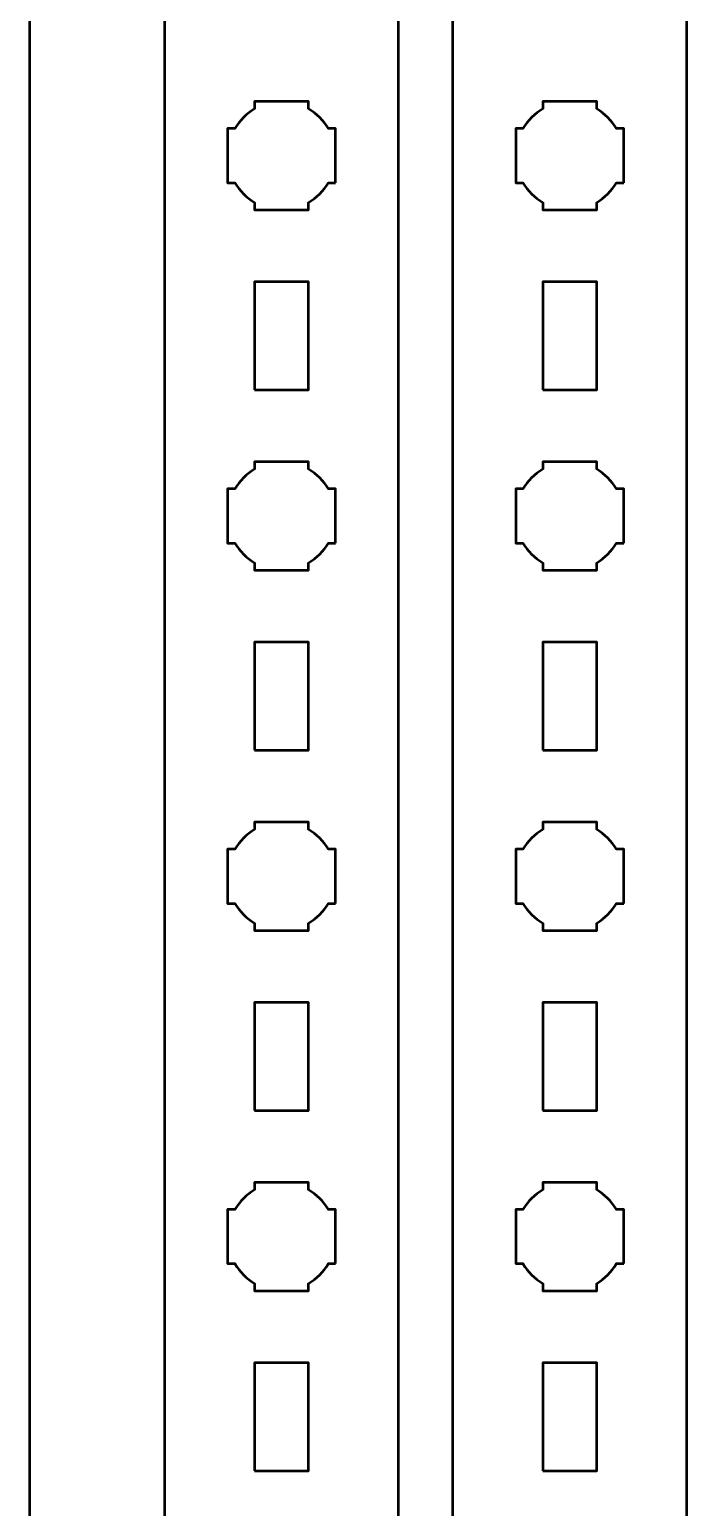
# Model space of a CAD drawing. Header units: centimetres. Extents: x -21 to 0, y -29.7 to 0.
# Drawn here: x -21 to -17.33, y -14.75 to -6.55 of the extents above; entities that cross this region are included whole.
import ezdxf

# ---------------------------------------------------------------- set-up
doc = ezdxf.new("R2010")
doc.units = ezdxf.units.CM
doc.header["$MEASUREMENT"] = 0
doc.layers.add('Layer 1', color=7, linetype='Continuous')

msp = doc.modelspace()

# ---------------------------------------------------------------- linework, layer by layer
at = {"layer": 'Layer 1', "color": 1, "lineweight": 53}
msp.add_open_spline([(-21.00003, -29.19995), (-21.00003, -29.19995), (-21.00003, -2.29992), (-21.00003, -2.29992), (-21.00003, -2.29992), (-21.00003, -2.21709), (-20.93286, -2.14992), (-20.85003, -2.14992), (-20.85003, -2.14992), (-20.7672, -2.14992), (-20.70003, -2.08275), (-20.70003, -1.99992), (-20.70003, -1.99992), (-20.70003, -1.91709), (-20.7672, -1.84992), (-20.85003, -1.84992), (-20.85003, -1.84992), (-20.93286, -1.84992), (-21.00003, -1.78275), (-21.00003, -1.69992), (-21.00003, -1.69992), (-21.00003, -1.61709), (-20.93286, -1.54992), (-20.85003, -1.54992), (-20.85003, -1.54992), (-20.7672, -1.54992), (-20.70003, -1.48275), (-20.70003, -1.39992), (-20.70003, -1.39992), (-20.70003, -1.31709), (-20.7672, -1.24992), (-20.85003, -1.24992), (-20.85003, -1.24992), (-20.93286, -1.24992), (-21.00003, -1.18275), (-21.00003, -1.09992), (-21.00003, -1.09992), (-21.00003, -1.09992), (-21.00003, -0.49992), (-21.00003, -0.49992), (-21.00003, -0.49992), (-21.00003, -0.22295), (-20.77694, 0.00004), (-20.49994, 0.00004), (-20.49994, 0.00004), (-20.49994, 0.00004), (-0.50008, 0.00004), (-0.50008, 0.00004), (-0.50008, 0.00004), (-0.22294, 0.00004), (0.00002, -0.22295), (0.00002, -0.49992), (0.00002, -0.49992), (0.00002, -0.49992), (0.00002, -29.19995), (0.00002, -29.19995), (0.00002, -29.19995), (0.00002, -29.47695), (-0.22294, -29.70004), (-0.50008, -29.70004), (-0.50008, -29.70004), (-0.50008, -29.70004), (-20.49994, -29.70004), (-20.49994, -29.70004), (-20.49994, -29.70004), (-20.77694, -29.70004), (-21.00003, -29.47695), (-21.00003, -29.19995)], degree=3, knots=[0, 0, 0, 0, 0.0588235, 0.0588235, 0.0588235, 0.0588235, 0.1176471, 0.1176471, 0.1176471, 0.1176471, 0.1764706, 0.1764706, 0.1764706, 0.1764706, 0.2352941, 0.2352941, 0.2352941, 0.2352941, 0.2941176, 0.2941176, 0.2941176, 0.2941176, 0.3529412, 0.3529412, 0.3529412, 0.3529412, 0.4117647, 0.4117647, 0.4117647, 0.4117647, 0.4705882, 0.4705882, 0.4705882, 0.4705882, 0.5294118, 0.5294118, 0.5294118, 0.5294118, 0.5882353, 0.5882353, 0.5882353, 0.5882353, 0.6470588, 0.6470588, 0.6470588, 0.6470588, 0.7058824, 0.7058824, 0.7058824, 0.7058824, 0.7647059, 0.7647059, 0.7647059, 0.7647059, 0.8235294, 0.8235294, 0.8235294, 0.8235294, 0.8823529, 0.8823529, 0.8823529, 0.8823529, 0.9411765, 0.9411765, 0.9411765, 0.9411765, 1, 1, 1, 1], dxfattribs=at)
at = {"layer": 'Layer 1', "color": 3, "lineweight": 53}
for points in [[(-20.25007, -19.39972), (-20.25007, -19.39972), (-20.25007, -1.09979), (-20.25007, -1.09979), (-20.25007, -1.09979), (-20.25007, -0.82279), (-20.02698, -0.59969), (-19.74998, -0.59969), (-19.74998, -0.59969), (-19.74998, -0.59969), (-19.44997, -0.59969), (-19.44997, -0.59969), (-19.44997, -0.59969), (-19.17301, -0.59969), (-18.95005, -0.82279), (-18.95005, -1.09979), (-18.95005, -1.09979), (-18.95005, -1.09979), (-18.95005, -19.39972), (-18.95005, -19.39972), (-18.95005, -19.39972), (-18.95005, -19.67672), (-19.17301, -19.89981), (-19.44997, -19.89981), (-19.44997, -19.89981), (-19.44997, -19.89981), (-19.74998, -19.89981), (-19.74998, -19.89981), (-19.74998, -19.89981), (-20.02698, -19.89981), (-20.25007, -19.67672), (-20.25007, -19.39972)], [(-18.65007, -19.39972), (-18.65007, -19.39972), (-18.65007, -1.09979), (-18.65007, -1.09979), (-18.65007, -1.09979), (-18.65007, -0.82279), (-18.42698, -0.59969), (-18.14998, -0.59969), (-18.14998, -0.59969), (-18.14998, -0.59969), (-17.84997, -0.59969), (-17.84997, -0.59969), (-17.84997, -0.59969), (-17.57301, -0.59969), (-17.35005, -0.82279), (-17.35005, -1.09979), (-17.35005, -1.09979), (-17.35005, -1.09979), (-17.35005, -19.39972), (-17.35005, -19.39972), (-17.35005, -19.39972), (-17.35005, -19.67672), (-17.57301, -19.89981), (-17.84997, -19.89981), (-17.84997, -19.89981), (-17.84997, -19.89981), (-18.14998, -19.89981), (-18.14998, -19.89981), (-18.14998, -19.89981), (-18.42698, -19.89981), (-18.65007, -19.67672), (-18.65007, -19.39972)]]:
    msp.add_open_spline(points, degree=3, knots=[0, 0, 0, 0, 0.125, 0.125, 0.125, 0.125, 0.25, 0.25, 0.25, 0.25, 0.375, 0.375, 0.375, 0.375, 0.5, 0.5, 0.5, 0.5, 0.625, 0.625, 0.625, 0.625, 0.75, 0.75, 0.75, 0.75, 0.875, 0.875, 0.875, 0.875, 1, 1, 1, 1], dxfattribs=at)
at = {"layer": 'Layer 1', "lineweight": 53}
for points, knots in [([(-19.30004, -7.39977), (-19.30004, -7.39977), (-19.34015, -7.39977), (-19.34015, -7.39977), (-19.34015, -7.39977), (-19.36647, -7.44538), (-19.4045, -7.48327), (-19.44997, -7.50959), (-19.44997, -7.50959), (-19.44997, -7.50959), (-19.44997, -7.54984), (-19.44997, -7.54984), (-19.44997, -7.54984), (-19.44997, -7.54984), (-19.60005, -7.54984), (-19.60005, -7.54984), (-19.60005, -7.54984), (-19.60005, -7.54984), (-19.74998, -7.54984), (-19.74998, -7.54984), (-19.74998, -7.54984), (-19.74998, -7.54984), (-19.74998, -7.50959), (-19.74998, -7.50959), (-19.74998, -7.50959), (-19.79559, -7.48327), (-19.83351, -7.44538), (-19.85983, -7.39977), (-19.85983, -7.39977), (-19.85983, -7.39977), (-19.90005, -7.39977), (-19.90005, -7.39977), (-19.90005, -7.39977), (-19.90005, -7.39977), (-19.90005, -7.24984), (-19.90005, -7.24984), (-19.90005, -7.24984), (-19.90005, -7.24984), (-19.90005, -7.09977), (-19.90005, -7.09977), (-19.90005, -7.09977), (-19.90005, -7.09977), (-19.85983, -7.09977), (-19.85983, -7.09977), (-19.85983, -7.09977), (-19.83351, -7.05429), (-19.79559, -7.01626), (-19.74998, -6.98995), (-19.74998, -6.98995), (-19.74998, -6.98995), (-19.74998, -6.94983), (-19.74998, -6.94983), (-19.74998, -6.94983), (-19.74998, -6.94983), (-19.60005, -6.94983), (-19.60005, -6.94983), (-19.60005, -6.94983), (-19.60005, -6.94983), (-19.44997, -6.94983), (-19.44997, -6.94983), (-19.44997, -6.94983), (-19.44997, -6.94983), (-19.44997, -6.98995), (-19.44997, -6.98995), (-19.44997, -6.98995), (-19.4045, -7.01626), (-19.36647, -7.05429), (-19.34015, -7.09977), (-19.34015, -7.09977), (-19.34015, -7.09977), (-19.30004, -7.09977), (-19.30004, -7.09977), (-19.30004, -7.09977), (-19.30004, -7.09977), (-19.30004, -7.24984), (-19.30004, -7.24984), (-19.30004, -7.24984), (-19.30004, -7.24984), (-19.30004, -7.39977), (-19.30004, -7.39977)], [0, 0, 0, 0, 0.05, 0.05, 0.05, 0.05, 0.1, 0.1, 0.1, 0.1, 0.15, 0.15, 0.15, 0.15, 0.2, 0.2, 0.2, 0.2, 0.25, 0.25, 0.25, 0.25, 0.3, 0.3, 0.3, 0.3, 0.35, 0.35, 0.35, 0.35, 0.4, 0.4, 0.4, 0.4, 0.45, 0.45, 0.45, 0.45, 0.5, 0.5, 0.5, 0.5, 0.55, 0.55, 0.55, 0.55, 0.6, 0.6, 0.6, 0.6, 0.65, 0.65, 0.65, 0.65, 0.7, 0.7, 0.7, 0.7, 0.75, 0.75, 0.75, 0.75, 0.8, 0.8, 0.8, 0.8, 0.85, 0.85, 0.85, 0.85, 0.9, 0.9, 0.9, 0.9, 0.95, 0.95, 0.95, 0.95, 1, 1, 1, 1]), ([(-17.70004, -7.39977), (-17.70004, -7.39977), (-17.74015, -7.39977), (-17.74015, -7.39977), (-17.74015, -7.39977), (-17.76647, -7.44538), (-17.8045, -7.48327), (-17.84997, -7.50959), (-17.84997, -7.50959), (-17.84997, -7.50959), (-17.84997, -7.54984), (-17.84997, -7.54984), (-17.84997, -7.54984), (-17.84997, -7.54984), (-18.00005, -7.54984), (-18.00005, -7.54984), (-18.00005, -7.54984), (-18.00005, -7.54984), (-18.14998, -7.54984), (-18.14998, -7.54984), (-18.14998, -7.54984), (-18.14998, -7.54984), (-18.14998, -7.50959), (-18.14998, -7.50959), (-18.14998, -7.50959), (-18.19559, -7.48327), (-18.23351, -7.44538), (-18.25983, -7.39977), (-18.25983, -7.39977), (-18.25983, -7.39977), (-18.30005, -7.39977), (-18.30005, -7.39977), (-18.30005, -7.39977), (-18.30005, -7.39977), (-18.30005, -7.24984), (-18.30005, -7.24984), (-18.30005, -7.24984), (-18.30005, -7.24984), (-18.30005, -7.09977), (-18.30005, -7.09977), (-18.30005, -7.09977), (-18.30005, -7.09977), (-18.25983, -7.09977), (-18.25983, -7.09977), (-18.25983, -7.09977), (-18.23351, -7.05429), (-18.19559, -7.01626), (-18.14998, -6.98995), (-18.14998, -6.98995), (-18.14998, -6.98995), (-18.14998, -6.94983), (-18.14998, -6.94983), (-18.14998, -6.94983), (-18.14998, -6.94983), (-18.00005, -6.94983), (-18.00005, -6.94983), (-18.00005, -6.94983), (-18.00005, -6.94983), (-17.84997, -6.94983), (-17.84997, -6.94983), (-17.84997, -6.94983), (-17.84997, -6.94983), (-17.84997, -6.98995), (-17.84997, -6.98995), (-17.84997, -6.98995), (-17.8045, -7.01626), (-17.76647, -7.05429), (-17.74015, -7.09977), (-17.74015, -7.09977), (-17.74015, -7.09977), (-17.70004, -7.09977), (-17.70004, -7.09977), (-17.70004, -7.09977), (-17.70004, -7.09977), (-17.70004, -7.24984), (-17.70004, -7.24984), (-17.70004, -7.24984), (-17.70004, -7.24984), (-17.70004, -7.39977), (-17.70004, -7.39977)], [0, 0, 0, 0, 0.05, 0.05, 0.05, 0.05, 0.1, 0.1, 0.1, 0.1, 0.15, 0.15, 0.15, 0.15, 0.2, 0.2, 0.2, 0.2, 0.25, 0.25, 0.25, 0.25, 0.3, 0.3, 0.3, 0.3, 0.35, 0.35, 0.35, 0.35, 0.4, 0.4, 0.4, 0.4, 0.45, 0.45, 0.45, 0.45, 0.5, 0.5, 0.5, 0.5, 0.55, 0.55, 0.55, 0.55, 0.6, 0.6, 0.6, 0.6, 0.65, 0.65, 0.65, 0.65, 0.7, 0.7, 0.7, 0.7, 0.75, 0.75, 0.75, 0.75, 0.8, 0.8, 0.8, 0.8, 0.85, 0.85, 0.85, 0.85, 0.9, 0.9, 0.9, 0.9, 0.95, 0.95, 0.95, 0.95, 1, 1, 1, 1]), ([(-19.74998, -8.54975), (-19.74998, -8.54975), (-19.74998, -7.94975), (-19.74998, -7.94975), (-19.74998, -7.94975), (-19.74998, -7.94975), (-19.44997, -7.94975), (-19.44997, -7.94975), (-19.44997, -7.94975), (-19.44997, -7.94975), (-19.44997, -8.54975), (-19.44997, -8.54975), (-19.44997, -8.54975), (-19.44997, -8.54975), (-19.74998, -8.54975), (-19.74998, -8.54975)], [0, 0, 0, 0, 0.25, 0.25, 0.25, 0.25, 0.5, 0.5, 0.5, 0.5, 0.75, 0.75, 0.75, 0.75, 1, 1, 1, 1]), ([(-18.14998, -8.54975), (-18.14998, -8.54975), (-18.14998, -7.94975), (-18.14998, -7.94975), (-18.14998, -7.94975), (-18.14998, -7.94975), (-17.84997, -7.94975), (-17.84997, -7.94975), (-17.84997, -7.94975), (-17.84997, -7.94975), (-17.84997, -8.54975), (-17.84997, -8.54975), (-17.84997, -8.54975), (-17.84997, -8.54975), (-18.14998, -8.54975), (-18.14998, -8.54975)], [0, 0, 0, 0, 0.25, 0.25, 0.25, 0.25, 0.5, 0.5, 0.5, 0.5, 0.75, 0.75, 0.75, 0.75, 1, 1, 1, 1]), ([(-19.30004, -9.39984), (-19.30004, -9.39984), (-19.34015, -9.39984), (-19.34015, -9.39984), (-19.34015, -9.39984), (-19.36647, -9.44531), (-19.4045, -9.48324), (-19.44997, -9.5097), (-19.44997, -9.5097), (-19.44997, -9.5097), (-19.44997, -9.54977), (-19.44997, -9.54977), (-19.44997, -9.54977), (-19.44997, -9.54977), (-19.60005, -9.54977), (-19.60005, -9.54977), (-19.60005, -9.54977), (-19.60005, -9.54977), (-19.74998, -9.54977), (-19.74998, -9.54977), (-19.74998, -9.54977), (-19.74998, -9.54977), (-19.74998, -9.5097), (-19.74998, -9.5097), (-19.74998, -9.5097), (-19.79559, -9.48324), (-19.83351, -9.44531), (-19.85983, -9.39984), (-19.85983, -9.39984), (-19.85983, -9.39984), (-19.90005, -9.39984), (-19.90005, -9.39984), (-19.90005, -9.39984), (-19.90005, -9.39984), (-19.90005, -9.24977), (-19.90005, -9.24977), (-19.90005, -9.24977), (-19.90005, -9.24977), (-19.90005, -9.09984), (-19.90005, -9.09984), (-19.90005, -9.09984), (-19.90005, -9.09984), (-19.85983, -9.09984), (-19.85983, -9.09984), (-19.85983, -9.09984), (-19.83351, -9.05426), (-19.79559, -9.01634), (-19.74998, -8.98988), (-19.74998, -8.98988), (-19.74998, -8.98988), (-19.74998, -8.9498), (-19.74998, -8.9498), (-19.74998, -8.9498), (-19.74998, -8.9498), (-19.60005, -8.9498), (-19.60005, -8.9498), (-19.60005, -8.9498), (-19.60005, -8.9498), (-19.44997, -8.9498), (-19.44997, -8.9498), (-19.44997, -8.9498), (-19.44997, -8.9498), (-19.44997, -8.98988), (-19.44997, -8.98988), (-19.44997, -8.98988), (-19.4045, -9.01634), (-19.36647, -9.05426), (-19.34015, -9.09984), (-19.34015, -9.09984), (-19.34015, -9.09984), (-19.30004, -9.09984), (-19.30004, -9.09984), (-19.30004, -9.09984), (-19.30004, -9.09984), (-19.30004, -9.24977), (-19.30004, -9.24977), (-19.30004, -9.24977), (-19.30004, -9.24977), (-19.30004, -9.39984), (-19.30004, -9.39984)], [0, 0, 0, 0, 0.05, 0.05, 0.05, 0.05, 0.1, 0.1, 0.1, 0.1, 0.15, 0.15, 0.15, 0.15, 0.2, 0.2, 0.2, 0.2, 0.25, 0.25, 0.25, 0.25, 0.3, 0.3, 0.3, 0.3, 0.35, 0.35, 0.35, 0.35, 0.4, 0.4, 0.4, 0.4, 0.45, 0.45, 0.45, 0.45, 0.5, 0.5, 0.5, 0.5, 0.55, 0.55, 0.55, 0.55, 0.6, 0.6, 0.6, 0.6, 0.65, 0.65, 0.65, 0.65, 0.7, 0.7, 0.7, 0.7, 0.75, 0.75, 0.75, 0.75, 0.8, 0.8, 0.8, 0.8, 0.85, 0.85, 0.85, 0.85, 0.9, 0.9, 0.9, 0.9, 0.95, 0.95, 0.95, 0.95, 1, 1, 1, 1]), ([(-17.70004, -9.39984), (-17.70004, -9.39984), (-17.74015, -9.39984), (-17.74015, -9.39984), (-17.74015, -9.39984), (-17.76647, -9.44531), (-17.8045, -9.48324), (-17.84997, -9.5097), (-17.84997, -9.5097), (-17.84997, -9.5097), (-17.84997, -9.54977), (-17.84997, -9.54977), (-17.84997, -9.54977), (-17.84997, -9.54977), (-18.00005, -9.54977), (-18.00005, -9.54977), (-18.00005, -9.54977), (-18.00005, -9.54977), (-18.14998, -9.54977), (-18.14998, -9.54977), (-18.14998, -9.54977), (-18.14998, -9.54977), (-18.14998, -9.5097), (-18.14998, -9.5097), (-18.14998, -9.5097), (-18.19559, -9.48324), (-18.23351, -9.44531), (-18.25983, -9.39984), (-18.25983, -9.39984), (-18.25983, -9.39984), (-18.30005, -9.39984), (-18.30005, -9.39984), (-18.30005, -9.39984), (-18.30005, -9.39984), (-18.30005, -9.24977), (-18.30005, -9.24977), (-18.30005, -9.24977), (-18.30005, -9.24977), (-18.30005, -9.09984), (-18.30005, -9.09984), (-18.30005, -9.09984), (-18.30005, -9.09984), (-18.25983, -9.09984), (-18.25983, -9.09984), (-18.25983, -9.09984), (-18.23351, -9.05426), (-18.19559, -9.01634), (-18.14998, -8.98988), (-18.14998, -8.98988), (-18.14998, -8.98988), (-18.14998, -8.9498), (-18.14998, -8.9498), (-18.14998, -8.9498), (-18.14998, -8.9498), (-18.00005, -8.9498), (-18.00005, -8.9498), (-18.00005, -8.9498), (-18.00005, -8.9498), (-17.84997, -8.9498), (-17.84997, -8.9498), (-17.84997, -8.9498), (-17.84997, -8.9498), (-17.84997, -8.98988), (-17.84997, -8.98988), (-17.84997, -8.98988), (-17.8045, -9.01634), (-17.76647, -9.05426), (-17.74015, -9.09984), (-17.74015, -9.09984), (-17.74015, -9.09984), (-17.70004, -9.09984), (-17.70004, -9.09984), (-17.70004, -9.09984), (-17.70004, -9.09984), (-17.70004, -9.24977), (-17.70004, -9.24977), (-17.70004, -9.24977), (-17.70004, -9.24977), (-17.70004, -9.39984), (-17.70004, -9.39984)], [0, 0, 0, 0, 0.05, 0.05, 0.05, 0.05, 0.1, 0.1, 0.1, 0.1, 0.15, 0.15, 0.15, 0.15, 0.2, 0.2, 0.2, 0.2, 0.25, 0.25, 0.25, 0.25, 0.3, 0.3, 0.3, 0.3, 0.35, 0.35, 0.35, 0.35, 0.4, 0.4, 0.4, 0.4, 0.45, 0.45, 0.45, 0.45, 0.5, 0.5, 0.5, 0.5, 0.55, 0.55, 0.55, 0.55, 0.6, 0.6, 0.6, 0.6, 0.65, 0.65, 0.65, 0.65, 0.7, 0.7, 0.7, 0.7, 0.75, 0.75, 0.75, 0.75, 0.8, 0.8, 0.8, 0.8, 0.85, 0.85, 0.85, 0.85, 0.9, 0.9, 0.9, 0.9, 0.95, 0.95, 0.95, 0.95, 1, 1, 1, 1]), ([(-19.74998, -10.54983), (-19.74998, -10.54983), (-19.74998, -9.94982), (-19.74998, -9.94982), (-19.74998, -9.94982), (-19.74998, -9.94982), (-19.44997, -9.94982), (-19.44997, -9.94982), (-19.44997, -9.94982), (-19.44997, -9.94982), (-19.44997, -10.54983), (-19.44997, -10.54983), (-19.44997, -10.54983), (-19.44997, -10.54983), (-19.74998, -10.54983), (-19.74998, -10.54983)], [0, 0, 0, 0, 0.25, 0.25, 0.25, 0.25, 0.5, 0.5, 0.5, 0.5, 0.75, 0.75, 0.75, 0.75, 1, 1, 1, 1]), ([(-18.14998, -10.54983), (-18.14998, -10.54983), (-18.14998, -9.94982), (-18.14998, -9.94982), (-18.14998, -9.94982), (-18.14998, -9.94982), (-17.84997, -9.94982), (-17.84997, -9.94982), (-17.84997, -9.94982), (-17.84997, -9.94982), (-17.84997, -10.54983), (-17.84997, -10.54983), (-17.84997, -10.54983), (-17.84997, -10.54983), (-18.14998, -10.54983), (-18.14998, -10.54983)], [0, 0, 0, 0, 0.25, 0.25, 0.25, 0.25, 0.5, 0.5, 0.5, 0.5, 0.75, 0.75, 0.75, 0.75, 1, 1, 1, 1]), ([(-19.30004, -11.39981), (-19.30004, -11.39981), (-19.34015, -11.39981), (-19.34015, -11.39981), (-19.34015, -11.39981), (-19.36647, -11.44528), (-19.4045, -11.48331), (-19.44997, -11.50963), (-19.44997, -11.50963), (-19.44997, -11.50963), (-19.44997, -11.54974), (-19.44997, -11.54974), (-19.44997, -11.54974), (-19.44997, -11.54974), (-19.60005, -11.54974), (-19.60005, -11.54974), (-19.60005, -11.54974), (-19.60005, -11.54974), (-19.74998, -11.54974), (-19.74998, -11.54974), (-19.74998, -11.54974), (-19.74998, -11.54974), (-19.74998, -11.50963), (-19.74998, -11.50963), (-19.74998, -11.50963), (-19.79559, -11.48331), (-19.83351, -11.44528), (-19.85983, -11.39981), (-19.85983, -11.39981), (-19.85983, -11.39981), (-19.90005, -11.39981), (-19.90005, -11.39981), (-19.90005, -11.39981), (-19.90005, -11.39981), (-19.90005, -11.24974), (-19.90005, -11.24974), (-19.90005, -11.24974), (-19.90005, -11.24974), (-19.90005, -11.09981), (-19.90005, -11.09981), (-19.90005, -11.09981), (-19.90005, -11.09981), (-19.85983, -11.09981), (-19.85983, -11.09981), (-19.85983, -11.09981), (-19.83351, -11.05419), (-19.79559, -11.0163), (-19.74998, -10.98999), (-19.74998, -10.98999), (-19.74998, -10.98999), (-19.74998, -10.94974), (-19.74998, -10.94974), (-19.74998, -10.94974), (-19.74998, -10.94974), (-19.60005, -10.94974), (-19.60005, -10.94974), (-19.60005, -10.94974), (-19.60005, -10.94974), (-19.44997, -10.94974), (-19.44997, -10.94974), (-19.44997, -10.94974), (-19.44997, -10.94974), (-19.44997, -10.98999), (-19.44997, -10.98999), (-19.44997, -10.98999), (-19.4045, -11.0163), (-19.36647, -11.05419), (-19.34015, -11.09981), (-19.34015, -11.09981), (-19.34015, -11.09981), (-19.30004, -11.09981), (-19.30004, -11.09981), (-19.30004, -11.09981), (-19.30004, -11.09981), (-19.30004, -11.24974), (-19.30004, -11.24974), (-19.30004, -11.24974), (-19.30004, -11.24974), (-19.30004, -11.39981), (-19.30004, -11.39981)], [0, 0, 0, 0, 0.05, 0.05, 0.05, 0.05, 0.1, 0.1, 0.1, 0.1, 0.15, 0.15, 0.15, 0.15, 0.2, 0.2, 0.2, 0.2, 0.25, 0.25, 0.25, 0.25, 0.3, 0.3, 0.3, 0.3, 0.35, 0.35, 0.35, 0.35, 0.4, 0.4, 0.4, 0.4, 0.45, 0.45, 0.45, 0.45, 0.5, 0.5, 0.5, 0.5, 0.55, 0.55, 0.55, 0.55, 0.6, 0.6, 0.6, 0.6, 0.65, 0.65, 0.65, 0.65, 0.7, 0.7, 0.7, 0.7, 0.75, 0.75, 0.75, 0.75, 0.8, 0.8, 0.8, 0.8, 0.85, 0.85, 0.85, 0.85, 0.9, 0.9, 0.9, 0.9, 0.95, 0.95, 0.95, 0.95, 1, 1, 1, 1]), ([(-17.70004, -11.39981), (-17.70004, -11.39981), (-17.74015, -11.39981), (-17.74015, -11.39981), (-17.74015, -11.39981), (-17.76647, -11.44528), (-17.8045, -11.48331), (-17.84997, -11.50963), (-17.84997, -11.50963), (-17.84997, -11.50963), (-17.84997, -11.54974), (-17.84997, -11.54974), (-17.84997, -11.54974), (-17.84997, -11.54974), (-18.00005, -11.54974), (-18.00005, -11.54974), (-18.00005, -11.54974), (-18.00005, -11.54974), (-18.14998, -11.54974), (-18.14998, -11.54974), (-18.14998, -11.54974), (-18.14998, -11.54974), (-18.14998, -11.50963), (-18.14998, -11.50963), (-18.14998, -11.50963), (-18.19559, -11.48331), (-18.23351, -11.44528), (-18.25983, -11.39981), (-18.25983, -11.39981), (-18.25983, -11.39981), (-18.30005, -11.39981), (-18.30005, -11.39981), (-18.30005, -11.39981), (-18.30005, -11.39981), (-18.30005, -11.24974), (-18.30005, -11.24974), (-18.30005, -11.24974), (-18.30005, -11.24974), (-18.30005, -11.09981), (-18.30005, -11.09981), (-18.30005, -11.09981), (-18.30005, -11.09981), (-18.25983, -11.09981), (-18.25983, -11.09981), (-18.25983, -11.09981), (-18.23351, -11.05419), (-18.19559, -11.0163), (-18.14998, -10.98999), (-18.14998, -10.98999), (-18.14998, -10.98999), (-18.14998, -10.94974), (-18.14998, -10.94974), (-18.14998, -10.94974), (-18.14998, -10.94974), (-18.00005, -10.94974), (-18.00005, -10.94974), (-18.00005, -10.94974), (-18.00005, -10.94974), (-17.84997, -10.94974), (-17.84997, -10.94974), (-17.84997, -10.94974), (-17.84997, -10.94974), (-17.84997, -10.98999), (-17.84997, -10.98999), (-17.84997, -10.98999), (-17.8045, -11.0163), (-17.76647, -11.05419), (-17.74015, -11.09981), (-17.74015, -11.09981), (-17.74015, -11.09981), (-17.70004, -11.09981), (-17.70004, -11.09981), (-17.70004, -11.09981), (-17.70004, -11.09981), (-17.70004, -11.24974), (-17.70004, -11.24974), (-17.70004, -11.24974), (-17.70004, -11.24974), (-17.70004, -11.39981), (-17.70004, -11.39981)], [0, 0, 0, 0, 0.05, 0.05, 0.05, 0.05, 0.1, 0.1, 0.1, 0.1, 0.15, 0.15, 0.15, 0.15, 0.2, 0.2, 0.2, 0.2, 0.25, 0.25, 0.25, 0.25, 0.3, 0.3, 0.3, 0.3, 0.35, 0.35, 0.35, 0.35, 0.4, 0.4, 0.4, 0.4, 0.45, 0.45, 0.45, 0.45, 0.5, 0.5, 0.5, 0.5, 0.55, 0.55, 0.55, 0.55, 0.6, 0.6, 0.6, 0.6, 0.65, 0.65, 0.65, 0.65, 0.7, 0.7, 0.7, 0.7, 0.75, 0.75, 0.75, 0.75, 0.8, 0.8, 0.8, 0.8, 0.85, 0.85, 0.85, 0.85, 0.9, 0.9, 0.9, 0.9, 0.95, 0.95, 0.95, 0.95, 1, 1, 1, 1]), ([(-19.74998, -12.54976), (-19.74998, -12.54976), (-19.74998, -11.94975), (-19.74998, -11.94975), (-19.74998, -11.94975), (-19.74998, -11.94975), (-19.44997, -11.94975), (-19.44997, -11.94975), (-19.44997, -11.94975), (-19.44997, -11.94975), (-19.44997, -12.54976), (-19.44997, -12.54976), (-19.44997, -12.54976), (-19.44997, -12.54976), (-19.74998, -12.54976), (-19.74998, -12.54976)], [0, 0, 0, 0, 0.25, 0.25, 0.25, 0.25, 0.5, 0.5, 0.5, 0.5, 0.75, 0.75, 0.75, 0.75, 1, 1, 1, 1]), ([(-18.14998, -12.54976), (-18.14998, -12.54976), (-18.14998, -11.94975), (-18.14998, -11.94975), (-18.14998, -11.94975), (-18.14998, -11.94975), (-17.84997, -11.94975), (-17.84997, -11.94975), (-17.84997, -11.94975), (-17.84997, -11.94975), (-17.84997, -12.54976), (-17.84997, -12.54976), (-17.84997, -12.54976), (-17.84997, -12.54976), (-18.14998, -12.54976), (-18.14998, -12.54976)], [0, 0, 0, 0, 0.25, 0.25, 0.25, 0.25, 0.5, 0.5, 0.5, 0.5, 0.75, 0.75, 0.75, 0.75, 1, 1, 1, 1]), ([(-19.30004, -13.39974), (-19.30004, -13.39974), (-19.34015, -13.39974), (-19.34015, -13.39974), (-19.34015, -13.39974), (-19.36647, -13.44536), (-19.4045, -13.48324), (-19.44997, -13.50956), (-19.44997, -13.50956), (-19.44997, -13.50956), (-19.44997, -13.54981), (-19.44997, -13.54981), (-19.44997, -13.54981), (-19.44997, -13.54981), (-19.60005, -13.54981), (-19.60005, -13.54981), (-19.60005, -13.54981), (-19.60005, -13.54981), (-19.74998, -13.54981), (-19.74998, -13.54981), (-19.74998, -13.54981), (-19.74998, -13.54981), (-19.74998, -13.50956), (-19.74998, -13.50956), (-19.74998, -13.50956), (-19.79559, -13.48324), (-19.83351, -13.44536), (-19.85983, -13.39974), (-19.85983, -13.39974), (-19.85983, -13.39974), (-19.90005, -13.39974), (-19.90005, -13.39974), (-19.90005, -13.39974), (-19.90005, -13.39974), (-19.90005, -13.24981), (-19.90005, -13.24981), (-19.90005, -13.24981), (-19.90005, -13.24981), (-19.90005, -13.09974), (-19.90005, -13.09974), (-19.90005, -13.09974), (-19.90005, -13.09974), (-19.85983, -13.09974), (-19.85983, -13.09974), (-19.85983, -13.09974), (-19.83351, -13.05427), (-19.79559, -13.01624), (-19.74998, -12.98992), (-19.74998, -12.98992), (-19.74998, -12.98992), (-19.74998, -12.94981), (-19.74998, -12.94981), (-19.74998, -12.94981), (-19.74998, -12.94981), (-19.60005, -12.94981), (-19.60005, -12.94981), (-19.60005, -12.94981), (-19.60005, -12.94981), (-19.44997, -12.94981), (-19.44997, -12.94981), (-19.44997, -12.94981), (-19.44997, -12.94981), (-19.44997, -12.98992), (-19.44997, -12.98992), (-19.44997, -12.98992), (-19.4045, -13.01624), (-19.36647, -13.05427), (-19.34015, -13.09974), (-19.34015, -13.09974), (-19.34015, -13.09974), (-19.30004, -13.09974), (-19.30004, -13.09974), (-19.30004, -13.09974), (-19.30004, -13.09974), (-19.30004, -13.24981), (-19.30004, -13.24981), (-19.30004, -13.24981), (-19.30004, -13.24981), (-19.30004, -13.39974), (-19.30004, -13.39974)], [0, 0, 0, 0, 0.05, 0.05, 0.05, 0.05, 0.1, 0.1, 0.1, 0.1, 0.15, 0.15, 0.15, 0.15, 0.2, 0.2, 0.2, 0.2, 0.25, 0.25, 0.25, 0.25, 0.3, 0.3, 0.3, 0.3, 0.35, 0.35, 0.35, 0.35, 0.4, 0.4, 0.4, 0.4, 0.45, 0.45, 0.45, 0.45, 0.5, 0.5, 0.5, 0.5, 0.55, 0.55, 0.55, 0.55, 0.6, 0.6, 0.6, 0.6, 0.65, 0.65, 0.65, 0.65, 0.7, 0.7, 0.7, 0.7, 0.75, 0.75, 0.75, 0.75, 0.8, 0.8, 0.8, 0.8, 0.85, 0.85, 0.85, 0.85, 0.9, 0.9, 0.9, 0.9, 0.95, 0.95, 0.95, 0.95, 1, 1, 1, 1]), ([(-17.70004, -13.39974), (-17.70004, -13.39974), (-17.74015, -13.39974), (-17.74015, -13.39974), (-17.74015, -13.39974), (-17.76647, -13.44536), (-17.8045, -13.48324), (-17.84997, -13.50956), (-17.84997, -13.50956), (-17.84997, -13.50956), (-17.84997, -13.54981), (-17.84997, -13.54981), (-17.84997, -13.54981), (-17.84997, -13.54981), (-18.00005, -13.54981), (-18.00005, -13.54981), (-18.00005, -13.54981), (-18.00005, -13.54981), (-18.14998, -13.54981), (-18.14998, -13.54981), (-18.14998, -13.54981), (-18.14998, -13.54981), (-18.14998, -13.50956), (-18.14998, -13.50956), (-18.14998, -13.50956), (-18.19559, -13.48324), (-18.23351, -13.44536), (-18.25983, -13.39974), (-18.25983, -13.39974), (-18.25983, -13.39974), (-18.30005, -13.39974), (-18.30005, -13.39974), (-18.30005, -13.39974), (-18.30005, -13.39974), (-18.30005, -13.24981), (-18.30005, -13.24981), (-18.30005, -13.24981), (-18.30005, -13.24981), (-18.30005, -13.09974), (-18.30005, -13.09974), (-18.30005, -13.09974), (-18.30005, -13.09974), (-18.25983, -13.09974), (-18.25983, -13.09974), (-18.25983, -13.09974), (-18.23351, -13.05427), (-18.19559, -13.01624), (-18.14998, -12.98992), (-18.14998, -12.98992), (-18.14998, -12.98992), (-18.14998, -12.94981), (-18.14998, -12.94981), (-18.14998, -12.94981), (-18.14998, -12.94981), (-18.00005, -12.94981), (-18.00005, -12.94981), (-18.00005, -12.94981), (-18.00005, -12.94981), (-17.84997, -12.94981), (-17.84997, -12.94981), (-17.84997, -12.94981), (-17.84997, -12.94981), (-17.84997, -12.98992), (-17.84997, -12.98992), (-17.84997, -12.98992), (-17.8045, -13.01624), (-17.76647, -13.05427), (-17.74015, -13.09974), (-17.74015, -13.09974), (-17.74015, -13.09974), (-17.70004, -13.09974), (-17.70004, -13.09974), (-17.70004, -13.09974), (-17.70004, -13.09974), (-17.70004, -13.24981), (-17.70004, -13.24981), (-17.70004, -13.24981), (-17.70004, -13.24981), (-17.70004, -13.39974), (-17.70004, -13.39974)], [0, 0, 0, 0, 0.05, 0.05, 0.05, 0.05, 0.1, 0.1, 0.1, 0.1, 0.15, 0.15, 0.15, 0.15, 0.2, 0.2, 0.2, 0.2, 0.25, 0.25, 0.25, 0.25, 0.3, 0.3, 0.3, 0.3, 0.35, 0.35, 0.35, 0.35, 0.4, 0.4, 0.4, 0.4, 0.45, 0.45, 0.45, 0.45, 0.5, 0.5, 0.5, 0.5, 0.55, 0.55, 0.55, 0.55, 0.6, 0.6, 0.6, 0.6, 0.65, 0.65, 0.65, 0.65, 0.7, 0.7, 0.7, 0.7, 0.75, 0.75, 0.75, 0.75, 0.8, 0.8, 0.8, 0.8, 0.85, 0.85, 0.85, 0.85, 0.9, 0.9, 0.9, 0.9, 0.95, 0.95, 0.95, 0.95, 1, 1, 1, 1]), ([(-19.74998, -14.54973), (-19.74998, -14.54973), (-19.74998, -13.94972), (-19.74998, -13.94972), (-19.74998, -13.94972), (-19.74998, -13.94972), (-19.44997, -13.94972), (-19.44997, -13.94972), (-19.44997, -13.94972), (-19.44997, -13.94972), (-19.44997, -14.54973), (-19.44997, -14.54973), (-19.44997, -14.54973), (-19.44997, -14.54973), (-19.74998, -14.54973), (-19.74998, -14.54973)], [0, 0, 0, 0, 0.25, 0.25, 0.25, 0.25, 0.5, 0.5, 0.5, 0.5, 0.75, 0.75, 0.75, 0.75, 1, 1, 1, 1]), ([(-18.14998, -14.54973), (-18.14998, -14.54973), (-18.14998, -13.94972), (-18.14998, -13.94972), (-18.14998, -13.94972), (-18.14998, -13.94972), (-17.84997, -13.94972), (-17.84997, -13.94972), (-17.84997, -13.94972), (-17.84997, -13.94972), (-17.84997, -14.54973), (-17.84997, -14.54973), (-17.84997, -14.54973), (-17.84997, -14.54973), (-18.14998, -14.54973), (-18.14998, -14.54973)], [0, 0, 0, 0, 0.25, 0.25, 0.25, 0.25, 0.5, 0.5, 0.5, 0.5, 0.75, 0.75, 0.75, 0.75, 1, 1, 1, 1])]:
    msp.add_open_spline(points, degree=3, knots=knots, dxfattribs=at)

doc.saveas('drawing.dxf')
